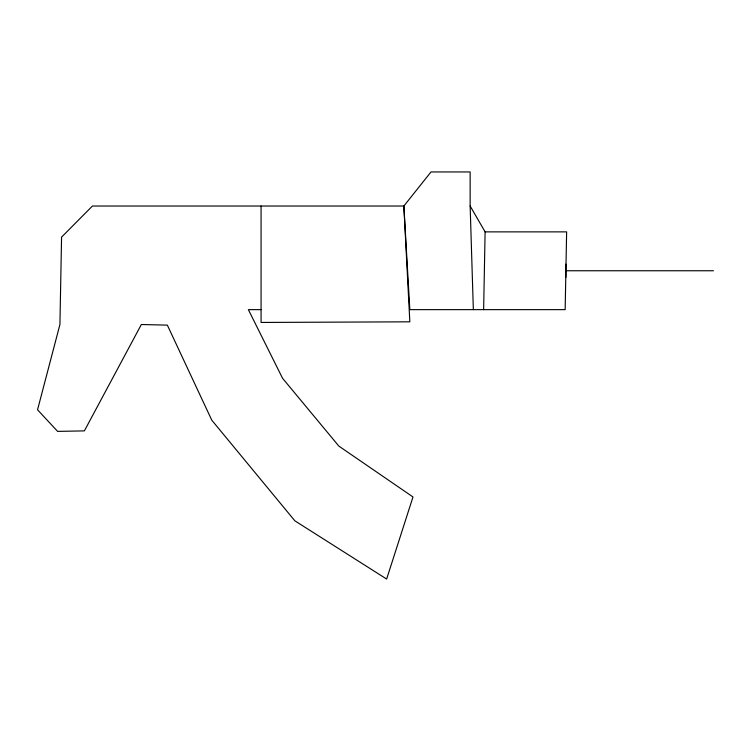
<?xml version="1.0" encoding="UTF-8"?>
<svg xmlns="http://www.w3.org/2000/svg" width="751" height="751" viewBox="0 0 751 751"><rect width="100%" height="100%" fill="white"/><g stroke="black" fill="none" stroke-linecap="round" stroke-linejoin="round"><path stroke-width="1.13" d="M565.888 277.372L565.888 264.127M483.635 309.637L485.108 231.871L470.145 206.027L470.145 171.951L430.999 171.951L403.86 206.027L409.83 321.822L261.066 322.451L261.066 206.027M485.108 231.871L566.63 231.871L565.156 309.637L409.83 309.637L403.86 206.027L92.448 206.027L61.563 237.119L59.93 324.507L37.55 409.793L57.62 431.384L84.375 430.886L141.348 324.507L167.351 325.136L211.782 420.185L294.843 520.809L386.643 579.049L412.984 496.965L338.832 446.085L282.564 378.288L248.356 309.637L261.066 309.637M565.888 270.754L713.45 270.754M470.145 206.027L473.346 309.637"/></g></svg>
